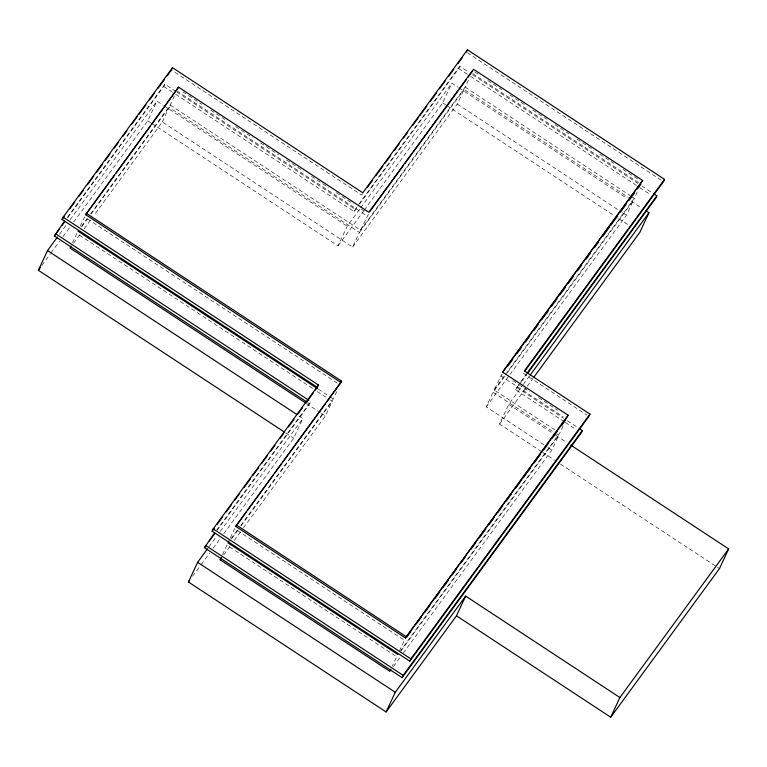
<?xml version="1.0" encoding="UTF-8"?>
<svg xmlns="http://www.w3.org/2000/svg" width="767" height="767" viewBox="0 0 767 767"><rect width="100%" height="100%" fill="white"/><g stroke="black" fill="none" stroke-linecap="round" stroke-linejoin="round"><path stroke-width="0.58" stroke-dasharray="3.83 2.88" d="M72.501 242.842L76.882 233.446L313.195 388.821M80.314 226.083L84.562 216.965L339.906 384.852M73.642 222.056L147.743 120.783L156.928 101.081L162.901 105.012M67.764 217.636L163.745 86.47L164.819 84.159L175.777 91.369M162.336 121.972L169.152 107.351L359.435 232.459L352.619 247.079L162.336 121.972L94.015 215.335M90.631 213.811L170.226 105.05L174.943 94.926M151.732 123.401L338.026 245.891L347.211 226.198L359.944 208.797M175.701 94.331L354.028 211.577L357.93 205.403M362.427 193.562L361.717 195.096L172.422 70.641M170.226 105.05L360.509 230.158L368.534 214.051M222.583 554.57L226.965 545.174L396.702 656.773L392.32 666.168M230.397 537.801L234.644 528.693L404.382 640.292L399.665 650.416M364.191 210.139L442.684 102.874L451.868 83.181L457.87 87.122M359.685 203.849L458.685 68.56L459.759 66.259L468.762 72.175M223.753 533.736L293.684 438.158L302.869 418.456L297.864 415.168M217.147 530.313L309.686 403.845L310.76 401.534L216.812 529.93M352.619 247.079L457.276 104.063L464.083 89.442L628.24 197.368M360.509 230.158L465.166 87.141L468.944 79.039M243.455 527.926L325.4 415.944L332.216 401.323L330.213 400.01M240.752 525.491L333.29 399.022L338.017 388.898M543.918 444.783L486.24 406.855L493.056 392.244L505.031 375.878M554.79 429.817L494.13 389.933L502.145 373.836M541.56 451.638L499.585 424.046L508.77 404.343L522.605 385.437M564.311 421.764L515.587 389.722L520.122 382.695M509.93 374.488L626.428 215.278L633.245 200.666L505.731 374.91M505.405 374.536L634.319 198.356L637.617 191.271M403.327 653.024L551.876 450.008L558.692 435.397L556.698 434.084M563.074 426.001L559.766 433.087L400.604 650.598M67.429 217.262L164.819 84.159M59.538 234.184L66.595 224.539M70.123 219.717L156.928 101.081M41.878 265.459L50.344 253.887M51.053 252.918L59.519 241.346M63.047 236.524L70.113 226.879M81.475 226.332L87.112 218.624M81.81 226.706L87.448 219.007M90.966 214.194L169.152 107.351M73.584 243.254L79.931 234.587M84.149 228.815L91.196 219.189M358.64 204.444L459.759 66.259M354.028 211.577L358.975 204.818M360.643 207.838L451.868 83.181M338.026 245.891L363.481 211.107M359.435 232.459L464.083 89.442M208.921 546.852L216.687 536.238M220.225 531.406L302.869 418.456M192.67 576.209L200.436 565.595M201.146 564.627L209.621 553.045M213.159 548.213L220.215 538.559M230.867 539L237.923 529.345M231.902 538.415L238.269 529.719M241.087 525.865L332.216 401.323M223.676 554.963L230.033 546.267M234.271 540.476L240.627 531.79M494.13 389.933L504.696 375.494M486.24 406.855L509.23 375.437M520.812 381.745L526.344 374.191M515.587 389.722L521.119 382.167M521.809 381.218L526.651 374.603M523.295 384.497L529.518 375.983M499.585 424.046L526.555 387.182M527.265 386.213L532.921 378.476M400.949 650.972L558.692 435.397M393.423 666.552L400.499 656.888M467.362 52.741L661.451 180.35M474.85 71.973L479.854 75.262M487.86 80.535L501.877 89.749M509.882 95.012L524.896 104.878M532.902 110.141L546.919 119.355M554.924 124.628L568.932 133.832M576.937 139.105L593.955 150.284M599.967 154.234L613.974 163.448M622.986 169.373L638.997 179.9M472.769 73.622L638.921 182.862M472.76 74.802L637.837 183.342M641.835 185.969L651.845 192.555M458.685 68.56L469.682 75.799M470.689 76.451L638.767 186.966M639.764 187.618L650.771 194.856M465.166 87.141L630.311 195.719M631.318 196.381L634.319 198.356M458.867 87.783L626.946 198.289M630.944 200.925L640.953 207.502M457.276 104.063L618.423 210.014M622.421 212.651L626.428 215.278M442.684 102.874L445.685 104.849M446.682 105.51L614.76 216.016M618.758 218.653L628.767 225.23M182.891 91.839L201.817 104.283M210.791 110.18L224.731 119.355M235.69 126.555L252.631 137.696M260.598 142.93L278.536 154.723M286.503 159.967L303.435 171.099M311.412 176.343L328.343 187.474M336.31 192.718L353.251 203.849M361.219 209.094L366.204 212.363M176.832 90.87L367.115 215.987M176.774 92.021L355.102 209.276M163.745 86.47L174.703 93.67M163.898 105.673L347.211 226.198M147.743 120.783L150.735 122.749M523.267 373.241L586.918 415.091M512.749 380.653L529.661 391.764M538.607 397.651L557.504 410.077M500.736 375.763L563.39 416.951M516.661 387.421L563.4 418.149M567.379 420.767L577.321 427.305M565.308 422.416L576.247 429.606M493.056 392.244L552.719 431.476M508.77 404.343L554.742 434.573M555.739 435.225L566.736 442.454M547.897 447.401L551.876 450.008M542.557 452.3L554.551 460.181M560.552 464.131L719.465 568.615M318.276 389.147L333.29 399.022M317.193 391.448L329.216 399.348M307.682 402.531L309.686 403.845M306.378 403.432L320.395 412.656M321.392 413.308L325.4 415.944M285.679 432.895L293.684 438.158"/><path stroke-width="1.15" d="M284.672 432.233L38.35 270.281L47.535 250.579L57.42 237.08M306.685 401.87L54.352 235.968L64.601 221.117M315.256 390.259L317.375 387.364L62.041 219.487L63.115 217.176L172.508 67.688L362.791 192.795L467.439 49.778L664.529 179.363L663.455 181.664L524.647 371.353M71.043 245.977L70.065 248.067L305.371 402.78M326.847 401.85L340.979 382.541L85.645 214.664L178.567 87.16L368.85 212.277L473.498 69.251L642.66 180.475L502.519 372.494M171.789 69.222L172.508 67.688M178.567 87.16L151.847 124.177M456.47 615.805L610.714 717.222L619.899 697.529L465.655 596.112L456.47 615.805L386.108 711.968L188.433 582L197.618 562.307L207.502 548.788M579.315 428.609L582.297 430.575L581.223 432.876L402.109 677.654L204.434 547.686L214.693 532.825M664.529 179.363L524.34 370.94L589.976 414.094L588.903 416.404L409.789 661.173L212.114 531.205L213.188 528.904L318.449 385.063L63.115 217.176M390.854 669.303L389.885 671.384L220.148 559.785L221.117 557.695M228.978 540.84L228.039 542.863L397.776 654.462M642.66 180.475L502.471 372.053L568.107 415.206L567.446 416.615L405.455 637.991L235.718 526.383L341.631 381.141L86.297 213.255M466.365 52.079L467.439 49.778M317.73 386.597L318.449 385.063M340.979 382.541L341.631 381.141M405.455 637.991L568.107 415.206M386.108 711.968L395.293 692.275L465.655 596.112M402.109 677.654L403.183 675.353L582.297 430.575M409.789 661.173L410.863 658.872L589.976 414.094M645.958 210.791L648.959 212.766L639.764 232.459L533.631 377.508M653.848 193.869L656.849 195.844L655.775 198.145L527.341 373.654M570.734 445.081L728.65 548.913L719.465 568.615L610.714 717.222M62.041 219.487L64.15 216.591M69.797 208.873L74.744 202.124M78.972 196.333L83.21 190.552M87.448 184.761L93.795 176.084M96.623 172.22L102.26 164.512M105.089 160.648L110.026 153.899M114.264 148.108L118.501 142.326M122.73 136.536L126.967 130.754M131.905 124.005L137.552 116.287M138.961 114.36L146.018 104.715M149.546 99.892L154.493 93.133M158.021 88.31L164.368 79.634M167.196 75.78L171.425 69.989M54.352 235.968L59.289 229.208M62.117 225.354L64.936 221.5M38.35 270.281L40.469 267.386M85.645 214.664L114.523 175.192M115.932 173.275L150.437 126.104M367.374 187.369L372.321 180.6M375.859 175.777L382.925 166.113M385.044 163.208L390.7 155.48M394.238 150.648L399.185 143.88M403.432 138.089L407.68 132.288M412.627 125.52L418.283 117.792M419.693 115.855L426.768 106.201M430.306 101.369L436.663 92.663M439.491 88.799L445.148 81.072M448.685 76.24L453.633 69.471M457.88 63.68L462.127 57.88M369.608 211.74L403.547 165.365M404.966 163.429L412.032 153.764M413.451 151.828L457.995 90.957M459.414 89.02L466.48 79.356M467.899 77.429L472.846 70.66M212.114 531.205L214.233 528.31M217.061 524.446L222.708 516.728M226.246 511.896L231.193 505.146M234.721 500.314L239.668 493.555M243.906 487.764L250.263 479.078M253.091 475.214L258.738 467.496M261.566 463.632L267.213 455.905M270.751 451.082L274.989 445.291M279.936 438.532L283.464 433.7M288.411 426.941L294.058 419.223M297.596 414.401L302.534 407.641M306.771 401.85L313.137 393.155M204.434 547.686L205.844 545.759M209.381 540.927L214.319 534.168M188.433 582L189.842 580.073M235.718 526.383L246.312 511.905M247.731 509.969L273.157 475.224M274.576 473.287L281.642 463.632M283.052 461.705L325.438 403.778M220.148 559.785L221.558 557.858M507.783 366.137L512.711 359.397M516.939 353.616L521.167 347.844M525.395 342.063L529.623 336.291M533.851 330.519L538.079 324.738M541.598 319.925L548.645 310.299M551.463 306.445L557.091 298.747M559.91 294.892L565.547 287.194M568.366 283.339L573.294 276.599M577.522 270.828L581.75 265.046M585.978 259.275L590.207 253.493M594.435 247.722L598.663 241.95M602.881 236.169L609.228 227.502M610.637 225.584L617.675 215.949M620.493 212.104L626.131 204.396M628.95 200.551L634.587 192.843M637.406 188.998L640.924 184.185M527.034 373.241L656.849 195.844M530.208 375.044L648.959 212.766M406.51 637.396L410.748 631.596M416.414 623.859L421.361 617.09M424.899 612.258L429.846 605.489M434.803 598.72L439.75 591.961M443.288 587.119L448.244 580.36M451.782 575.518L456.729 568.759M460.977 562.959L465.224 557.158M470.88 549.421L475.828 542.653M479.365 537.82L485.732 529.125M489.269 524.292L494.226 517.524M497.754 512.692L502.711 505.923M506.249 501.091L511.196 494.322M515.443 488.521L521.809 479.816M523.228 477.889L530.294 468.215M533.832 463.383L540.198 454.687M543.736 449.855L548.693 443.086M552.23 438.254L557.178 431.485M561.425 425.685L565.672 419.885M619.899 697.529L728.65 548.913M77.956 231.145L317.27 388.486M55.425 233.657L308.756 400.221M47.535 250.579L296.867 414.506M236.38 524.983L406.117 636.581M213.188 528.904L410.863 658.872M205.508 545.375L403.183 675.353M197.618 562.307L395.293 692.275"/></g></svg>
